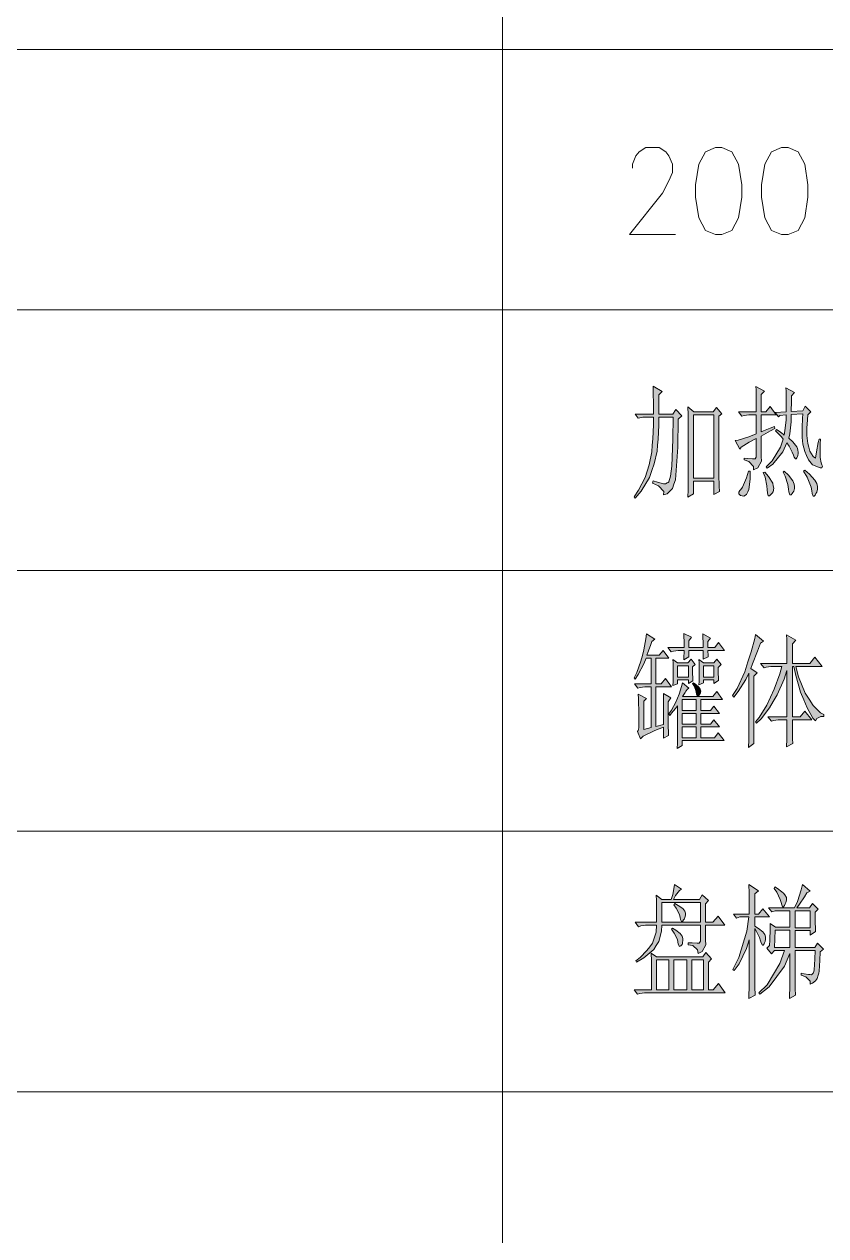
# Model space of a CAD drawing. Header units: millimetres. Extents: x 0 to 207, y 0 to 293.
# Drawn here: x 52.04 to 76.3, y 184.09 to 220.73 of the extents above; entities that cross this region are included whole.
import ezdxf

# ---------------------------------------------------------------- set-up
doc = ezdxf.new("R2010")
doc.units = ezdxf.units.MM

msp = doc.modelspace()

# ---------------------------------------------------------------- hatches: boundary and pattern name
h = msp.add_hatch(color=0)
h.dxf.hatch_style = 2
h.paths.add_polyline_path([(71.081194, 208.936167), (71.081194, 209.20075), (71.074139, 209.627611), (71.070611, 209.786361), (71.349306, 209.627611), (71.243472, 209.521778), (71.243472, 208.936167), (71.666806, 208.936167), (71.762056, 209.084333), (71.938444, 208.893833), (71.832611, 208.791528), (71.814972, 207.937806), (71.751472, 206.957083), (71.702083, 206.823028), (71.656222, 206.6925), (71.497472, 206.530222), (71.384583, 206.502), (71.391639, 206.59725), (71.229361, 206.773639), (71.0565, 206.85125), (71.070611, 206.925333), (71.204667, 206.883), (71.381056, 206.837139), (71.419861, 206.837139), (71.444556, 206.837139), (71.493944, 206.858306), (71.522167, 206.875944), (71.546861, 206.893583), (71.59625, 207.062917), (71.613889, 207.211083), (71.635056, 207.362778), (71.666806, 208.181222), (71.680917, 208.847972), (71.243472, 208.847972), (71.239944, 208.608083), (71.218778, 208.18475), (71.204667, 208.004833), (71.190556, 207.824917), (71.105889, 207.440389), (71.035333, 207.235778), (70.964778, 207.027639), (70.710778, 206.611361), (70.527333, 206.396167), (70.492056, 206.442028), (70.629639, 206.639583), (70.827194, 207.027639), (70.887167, 207.218139), (70.947139, 207.412167), (71.028278, 207.800222), (71.045917, 207.997778), (71.063556, 208.195333), (71.081194, 208.622194), (71.081194, 208.847972), (70.763694, 208.847972), (70.622583, 208.81975), (70.527333, 208.936167)])
h = msp.add_hatch(color=0)
h.dxf.hatch_style = 2
h.paths.add_polyline_path([(74.192694, 209.006722), (74.192694, 209.296), (74.185639, 209.677), (74.182111, 209.77225), (74.439639, 209.638194), (74.344389, 209.535889), (74.344389, 209.006722), (74.4855, 209.006722), (74.616028, 209.169), (74.792417, 208.918528), (74.344389, 208.918528), (74.344389, 208.407), (74.414944, 208.435222), (74.616028, 208.516361), (74.743028, 208.569278), (74.757139, 208.509306), (74.619556, 208.435222), (74.414944, 208.318806), (74.344389, 208.272944), (74.344389, 207.659111), (74.351444, 207.518), (74.235028, 207.320444), (74.111556, 207.260472), (74.1045, 207.355722), (73.963389, 207.503889), (73.829333, 207.556806), (73.829333, 207.61325), (73.935167, 207.599139), (74.076278, 207.585028), (74.115083, 207.585028), (74.153889, 207.585028), (74.192694, 207.634417), (74.192694, 207.687333), (74.192694, 208.202389), (73.981028, 208.096556), (73.734083, 207.937806), (73.698806, 207.877833), (73.557694, 208.142417), (73.645889, 208.156528), (73.963389, 208.258833), (74.192694, 208.347028), (74.192694, 208.918528), (74.041, 208.918528), (73.963389, 208.918528), (73.822278, 208.897361), (73.758778, 208.876194), (73.652944, 209.006722)])
h = msp.add_hatch(color=0)
h.dxf.hatch_style = 2
h.paths.add_polyline_path([(74.767722, 208.992611), (75.095806, 209.006722), (75.095806, 209.26425), (75.092278, 209.631139), (75.085222, 209.7405), (75.353333, 209.595861), (75.261611, 209.493556), (75.254556, 209.292472), (75.2475, 209.059639), (75.2475, 209.020833), (75.600278, 209.038472), (75.670833, 209.183111), (75.847222, 209.006722), (75.7555, 208.918528), (75.737861, 208.766833), (75.720222, 208.516361), (75.720222, 208.421111), (75.720222, 208.294111), (75.751972, 208.054222), (75.783722, 207.937806), (75.815472, 207.817861), (75.917778, 207.655583), (75.988333, 207.61325), (76.016556, 207.796694), (76.069472, 208.082444), (76.094167, 208.18475), (76.140028, 208.18475), (76.129444, 208.047167), (76.122389, 207.814333), (76.122389, 207.722611), (76.125917, 207.630889), (76.154139, 207.472139), (76.175306, 207.408639), (76.192944, 207.362778), (76.175306, 207.320444), (76.140028, 207.320444), (76.129444, 207.320444), (76.044778, 207.348667), (75.970694, 207.376889), (75.896611, 207.408639), (75.769611, 207.560333), (75.713167, 207.687333), (75.656722, 207.810806), (75.59675, 208.036583), (75.589694, 208.135361), (75.582639, 208.234139), (75.579111, 208.382306), (75.579111, 208.435222), (75.579111, 208.551639), (75.589694, 208.809167), (75.600278, 208.950278), (75.2475, 208.932639), (75.243972, 208.706861), (75.208694, 208.347028), (75.180472, 208.2165), (75.296889, 208.103611), (75.423889, 207.948389), (75.438, 207.899), (75.448583, 207.853139), (75.459167, 207.789639), (75.459167, 207.775528), (75.459167, 207.754361), (75.448583, 207.694389), (75.438, 207.655583), (75.423889, 207.620306), (75.402722, 207.585028), (75.388611, 207.585028), (75.378028, 207.585028), (75.34275, 207.641472), (75.318056, 207.701444), (75.282778, 207.789639), (75.184, 207.973083), (75.1205, 208.068333), (74.997028, 207.80375), (74.697167, 207.42275), (74.520778, 207.306333), (74.496083, 207.348667), (74.672472, 207.525056), (74.926472, 207.944861), (75.004083, 208.18475), (74.951167, 208.251778), (74.838278, 208.37525), (74.778306, 208.435222), (74.803, 208.477556), (74.884139, 208.428167), (75.004083, 208.339972), (75.039361, 208.304694), (75.060528, 208.449333), (75.092278, 208.759778), (75.095806, 208.918528), (74.908833, 208.904417), (74.862972, 208.862083)])
h = msp.add_hatch(color=0)
h.paths.add_polyline_path([(73.063806, 208.879722), (73.063806, 207.278111), (73.063806, 207.101722), (73.070861, 206.763056), (73.077917, 206.600778), (72.912111, 206.512583), (72.912111, 206.911222), (72.291222, 206.911222), (72.291222, 206.530222), (72.125417, 206.427917), (72.132472, 206.653694), (72.136, 207.338083), (72.136, 207.793167), (72.136, 208.24825), (72.132472, 208.929111), (72.125417, 209.158417), (72.301806, 209.01025), (72.887417, 209.01025), (72.99325, 209.144306), (73.148472, 208.950278)])
h.paths.add_polyline_path([(72.291222, 208.922056), (72.291222, 206.999417), (72.912111, 206.999417), (72.912111, 208.922056)])
h = msp.add_hatch(color=0)
h.dxf.hatch_style = 2
h.paths.add_polyline_path([(73.956333, 207.218139), (74.005722, 207.218139), (74.005722, 206.974722), (73.970444, 206.66075), (73.935167, 206.586667), (73.899889, 206.512583), (73.815222, 206.456139), (73.762306, 206.47025), (73.712917, 206.484361), (73.663528, 206.530222), (73.663528, 206.558444), (73.663528, 206.579611), (73.69175, 206.632528), (73.7235, 206.66075), (73.779944, 206.734833), (73.899889, 207.013528)])
h = msp.add_hatch(color=0)
h.dxf.hatch_style = 2
h.paths.add_polyline_path([(74.450222, 207.186389), (74.563111, 207.055861), (74.690111, 206.85125), (74.70775, 206.777167), (74.725389, 206.703083), (74.70775, 206.590194), (74.672472, 206.551389), (74.637194, 206.509056), (74.591333, 206.47025), (74.58075, 206.47025), (74.556056, 206.47025), (74.527833, 206.558444), (74.520778, 206.646639), (74.513722, 206.770111), (74.457278, 207.034694), (74.404361, 207.172278)])
h = msp.add_hatch(color=0)
h.dxf.hatch_style = 2
h.paths.add_polyline_path([(75.039361, 207.218139), (75.162833, 207.094667), (75.300417, 206.921806), (75.318056, 206.872417), (75.335694, 206.826556), (75.353333, 206.756), (75.353333, 206.734833), (75.353333, 206.688972), (75.328639, 206.607833), (75.300417, 206.572556), (75.275722, 206.537278), (75.243972, 206.498472), (75.212222, 206.498472), (75.180472, 206.586667), (75.166361, 206.674861), (75.148722, 206.808917), (75.067583, 207.062917), (75.004083, 207.189917)])
h = msp.add_hatch(color=0)
h.dxf.hatch_style = 2
h.paths.add_polyline_path([(75.624972, 207.218139), (75.66025, 207.246361), (75.801361, 207.122889), (75.967167, 206.9465), (75.995389, 206.897111), (76.020083, 206.844194), (76.048306, 206.756), (76.048306, 206.720722), (76.048306, 206.667806), (76.023611, 206.576083), (75.998917, 206.537278), (75.97775, 206.494944), (75.942472, 206.456139), (75.931889, 206.456139), (75.91425, 206.456139), (75.8825, 206.537278), (75.871917, 206.618417), (75.854278, 206.734833), (75.730806, 207.034694)])
h = msp.add_hatch(color=0)
h.dxf.hatch_style = 2
h.paths.add_polyline_path([(71.388111, 199.54875), (71.388111, 200.487139), (71.610361, 200.356611), (71.525694, 200.236667), (71.525694, 200.12025), (71.525694, 199.841556), (71.525694, 199.679278), (71.525694, 199.520528), (71.53275, 199.291222), (71.539806, 199.224194), (71.388111, 199.136), (71.388111, 199.474667), (71.123528, 199.372361), (70.774278, 199.195972), (70.693139, 199.121889), (70.601417, 199.344139), (70.619056, 199.372361), (70.636694, 199.4535), (70.636694, 199.502889), (70.636694, 199.855667), (70.629639, 200.3425), (70.622583, 200.473028), (70.869528, 200.3425), (70.788389, 200.254306), (70.788389, 199.400583), (71.010639, 199.460556), (71.010639, 200.69175), (70.894222, 200.69175), (70.816611, 200.69175), (70.6755, 200.670583), (70.612, 200.649417), (70.506167, 200.779944), (71.010639, 200.779944), (71.010639, 201.559583), (70.858944, 201.559583), (70.788389, 201.383194), (70.622583, 201.069222), (70.530861, 200.928111), (70.495583, 200.959861), (70.576722, 201.125667), (70.703722, 201.467861), (70.746056, 201.640722), (70.791917, 201.813583), (70.851889, 202.141667), (70.869528, 202.293361), (71.127056, 202.134611), (71.035333, 202.060528), (70.993, 201.940583), (70.915389, 201.735972), (70.880111, 201.647778), (71.257583, 201.647778), (71.374, 201.795944), (71.550389, 201.559583), (71.15175, 201.559583), (71.15175, 200.779944), (71.317556, 200.779944), (71.444556, 200.942222), (71.631528, 200.69175), (71.15175, 200.69175), (71.15175, 199.488778)])
h = msp.add_hatch(color=0)
h.dxf.hatch_style = 2
h.paths.add_polyline_path([(72.584028, 201.880611), (72.584028, 202.007611), (72.576972, 202.212222), (72.573444, 202.293361), (72.806278, 202.162833), (72.725139, 202.060528), (72.725139, 201.880611), (72.936806, 201.880611), (73.053222, 202.028778), (73.229611, 201.792417), (72.725139, 201.792417), (72.725139, 201.757139), (72.732194, 201.661889), (72.735722, 201.601917), (72.584028, 201.531361), (72.584028, 201.792417), (72.150111, 201.792417), (72.150111, 201.601917), (71.998417, 201.513722), (72.001944, 201.601917), (72.009, 201.743028), (72.009, 201.792417), (71.903167, 201.792417), (71.825556, 201.792417), (71.684444, 201.77125), (71.620944, 201.750083), (71.515111, 201.880611), (72.009, 201.880611), (72.009, 202.028778), (72.001944, 202.243972), (71.998417, 202.307472), (72.23125, 202.191056), (72.150111, 202.08875), (72.150111, 201.880611)])
h = msp.add_hatch(color=0)
h.dxf.hatch_style = 2
h.paths.add_polyline_path([(73.956333, 198.860833), (73.963389, 199.093667), (73.970444, 199.460556), (73.970444, 199.591083), (73.970444, 201.1045), (73.875194, 200.914), (73.645889, 200.554167), (73.511833, 200.384833), (73.476556, 200.430694), (73.610611, 200.642361), (73.843444, 201.150361), (73.938694, 201.450222), (74.037472, 201.746556), (74.150361, 202.159306), (74.168, 202.27925), (74.414944, 202.071111), (74.323222, 202.014667), (74.227972, 201.77125), (74.079806, 201.39025), (74.026889, 201.249139), (74.217389, 201.118611), (74.122139, 201.016306), (74.122139, 198.97725)])
h = msp.add_hatch(color=0)
h.dxf.hatch_style = 2
h.paths.add_polyline_path([(75.286306, 199.54875), (75.286306, 199.407639), (75.289833, 199.121889), (75.296889, 198.97725), (75.109917, 198.874944), (75.113444, 199.107778), (75.1205, 199.425278), (75.1205, 199.502889), (75.1205, 199.693389), (74.933528, 199.693389), (74.855917, 199.693389), (74.714806, 199.672222), (74.651306, 199.651056), (74.545472, 199.781583), (75.1205, 199.781583), (75.1205, 201.189167), (75.032306, 200.921056), (74.827694, 200.451861), (74.70775, 200.250778), (74.591333, 200.053222), (74.340861, 199.725139), (74.203278, 199.591083), (74.168, 199.636944), (74.280889, 199.767472), (74.506667, 200.141417), (74.623083, 200.384833), (74.735972, 200.624722), (74.908833, 201.086861), (74.968806, 201.309111), (74.70775, 201.309111), (74.633667, 201.309111), (74.492556, 201.284417), (74.429056, 201.26325), (74.323222, 201.397306), (75.1205, 201.397306), (75.1205, 201.838278), (75.1205, 201.908833), (75.113444, 202.124028), (75.109917, 202.261611), (75.392139, 202.102861), (75.286306, 201.997028), (75.286306, 201.397306), (75.811944, 201.397306), (75.967167, 201.587806), (76.189417, 201.309111), (75.392139, 201.309111), (75.473278, 200.998667), (75.674361, 200.504778), (75.794306, 200.317806), (75.91425, 200.130833), (76.1365, 199.901528), (76.235278, 199.855667), (76.235278, 199.799222), (76.143556, 199.799222), (76.020083, 199.732194), (75.988333, 199.665167), (75.907194, 199.746306), (75.727278, 200.060278), (75.632028, 200.296639), (75.53325, 200.529472), (75.385083, 201.037472), (75.332167, 201.309111), (75.286306, 201.309111), (75.286306, 199.781583), (75.519139, 199.781583), (75.66025, 199.957972), (75.871917, 199.693389), (75.286306, 199.693389)])
h = msp.add_hatch(color=0)
h.paths.add_polyline_path([(71.666806, 200.737611), (71.673861, 200.843444), (71.680917, 201.041), (71.680917, 201.13625), (71.680917, 201.2315), (71.673861, 201.422), (71.666806, 201.51725), (71.807917, 201.414944), (72.125417, 201.414944), (72.220667, 201.531361), (72.347667, 201.369083), (72.266528, 201.298528), (72.266528, 201.13625), (72.273583, 200.924583), (72.277111, 200.871667), (72.139528, 200.797583), (72.139528, 200.899889), (71.807917, 200.899889), (71.807917, 200.783472)])
h.paths.add_polyline_path([(71.807917, 201.32675), (71.807917, 200.988083), (72.139528, 200.988083), (72.139528, 201.32675)])
h = msp.add_hatch(color=0)
h.paths.add_polyline_path([(72.4535, 200.75525), (72.460556, 200.8505), (72.467611, 201.041), (72.467611, 201.13625), (72.467611, 201.2315), (72.460556, 201.422), (72.4535, 201.51725), (72.594611, 201.414944), (72.912111, 201.414944), (72.996778, 201.531361), (73.134361, 201.369083), (73.042639, 201.280889), (73.042639, 201.129194), (73.049694, 200.931639), (73.053222, 200.885778), (72.912111, 200.797583), (72.912111, 200.899889), (72.594611, 200.899889), (72.594611, 200.811694)])
h.paths.add_polyline_path([(72.594611, 201.32675), (72.594611, 200.988083), (72.912111, 200.988083), (72.912111, 201.32675)])
h = msp.add_hatch(color=0)
h.paths.add_polyline_path([(71.807917, 200.12025), (71.751472, 200.039111), (71.631528, 199.894472), (71.575083, 199.827444), (71.550389, 199.873306), (71.628, 199.989722), (71.755, 200.229611), (71.804389, 200.349556), (71.853778, 200.4695), (71.931389, 200.702333), (71.963139, 200.811694), (72.150111, 200.649417), (72.114833, 200.621194), (72.058389, 200.557694), (72.037222, 200.525944), (72.016056, 200.490667), (71.980778, 200.430694), (71.963139, 200.398944), (72.876833, 200.398944), (72.996778, 200.547111), (73.169639, 200.31075), (72.513472, 200.31075), (72.513472, 199.975611), (72.806278, 199.975611), (72.912111, 200.106139), (73.077917, 199.887417), (72.513472, 199.887417), (72.513472, 199.566389), (72.806278, 199.566389), (72.912111, 199.696917), (73.077917, 199.478194), (72.513472, 199.478194), (72.513472, 199.153639), (72.926222, 199.153639), (73.042639, 199.298278), (73.219028, 199.065444), (71.949028, 199.065444), (71.949028, 198.917278), (71.797333, 198.829083), (71.804389, 198.984306), (71.807917, 199.629889)])
h.paths.add_polyline_path([(71.949028, 200.31075), (71.949028, 199.975611), (72.372361, 199.975611), (72.372361, 200.31075)])
h.paths.add_polyline_path([(71.949028, 199.478194), (71.949028, 199.153639), (72.372361, 199.153639), (72.372361, 199.478194)])
h.paths.add_polyline_path([(71.949028, 199.887417), (71.949028, 199.566389), (72.372361, 199.566389), (72.372361, 199.887417)])
h = msp.add_hatch(color=0)
h.dxf.hatch_style = 2
h.paths.add_polyline_path([(72.291222, 200.811694), (72.361778, 200.762306), (72.4535, 200.681167), (72.471139, 200.649417), (72.492306, 200.621194), (72.509944, 200.561222), (72.506417, 200.533), (72.506417, 200.504778), (72.488778, 200.458917), (72.471139, 200.444806), (72.457028, 200.430694), (72.432333, 200.416583), (72.418222, 200.416583), (72.400583, 200.416583), (72.379417, 200.473028), (72.372361, 200.533), (72.354722, 200.607083), (72.301806, 200.737611), (72.266528, 200.797583)])
h = msp.add_hatch(color=0)
h.paths.add_polyline_path([(71.162333, 194.387611), (71.338722, 194.257083), (71.620944, 194.257083), (71.663278, 194.412306), (71.709139, 194.638083), (71.716194, 194.712167), (71.927861, 194.567528), (71.867889, 194.535778), (71.751472, 194.380556), (71.6915, 194.257083), (72.478194, 194.257083), (72.559333, 194.40525), (72.749833, 194.228861), (72.654583, 194.126556), (72.654583, 193.569167), (72.876833, 193.569167), (73.042639, 193.759667), (73.240194, 193.480972), (72.654583, 193.480972), (72.654583, 193.04), (72.665167, 192.891833), (72.555806, 192.687222), (72.432333, 192.630778), (72.418222, 192.733083), (72.273583, 192.863611), (72.136, 192.891833), (72.136, 192.951806), (72.255944, 192.94475), (72.404111, 192.937694), (72.435861, 192.937694), (72.467611, 192.937694), (72.502889, 192.997667), (72.502889, 193.054111), (72.502889, 193.480972), (71.338722, 193.480972), (71.328139, 193.297528), (71.239944, 192.994139), (71.162333, 192.870667), (71.08825, 192.750722), (70.788389, 192.496722), (70.562611, 192.366194), (70.552028, 192.408528), (70.6755, 192.503778), (70.883639, 192.715444), (70.968306, 192.828333), (71.052972, 192.941222), (71.158806, 193.269306), (71.176444, 193.480972), (70.915389, 193.480972), (70.841306, 193.480972), (70.700194, 193.459806), (70.633167, 193.435111), (70.527333, 193.569167), (71.176444, 193.569167), (71.176444, 193.816111), (71.169389, 194.228861)])
h.paths.add_polyline_path([(71.338722, 194.168889), (71.338722, 193.569167), (72.502889, 193.569167), (72.502889, 194.168889)])
h = msp.add_hatch(color=0)
h.dxf.hatch_style = 2
h.paths.add_polyline_path([(74.146833, 192.083972), (74.146833, 191.981667), (74.150361, 191.621833), (74.157417, 191.364306), (73.970444, 191.262), (73.973972, 191.695917), (73.981028, 192.584917), (73.981028, 193.04), (73.899889, 192.775417), (73.670583, 192.313278), (73.522417, 192.115722), (73.487139, 192.143944), (73.663528, 192.503778), (73.903417, 193.297528), (73.970444, 193.731444), (73.698806, 193.731444), (73.592972, 193.699694), (73.50125, 193.819639), (73.981028, 193.819639), (73.981028, 194.010139), (73.973972, 194.454639), (73.970444, 194.712167), (74.26325, 194.521667), (74.146833, 194.433472), (74.146833, 193.819639), (74.26325, 193.819639), (74.393778, 193.978389), (74.591333, 193.731444), (74.146833, 193.731444), (74.146833, 193.45275), (74.256194, 193.385722), (74.393778, 193.279889), (74.422, 193.237556), (74.446694, 193.19875), (74.474917, 193.128194), (74.474917, 193.099972), (74.474917, 193.061167), (74.460806, 192.987083), (74.443167, 192.951806), (74.429056, 192.916528), (74.404361, 192.877722), (74.393778, 192.877722), (74.376139, 192.877722), (74.340861, 192.94475), (74.323222, 193.011778), (74.291472, 193.107028), (74.203278, 193.290472), (74.146833, 193.378667)])
h = msp.add_hatch(color=0)
h.paths.add_polyline_path([(75.97775, 193.876083), (75.97775, 193.625611), (75.984806, 193.332806), (75.988333, 193.286944), (75.826056, 193.184639), (75.826056, 193.318694), (75.367444, 193.318694), (75.367444, 192.803639), (75.967167, 192.803639), (76.048306, 192.937694), (76.224694, 192.761306), (76.129444, 192.673111), (76.118861, 192.415583), (76.094167, 192.094556), (76.083583, 192.034583), (76.069472, 191.971083), (76.034194, 191.872306), (76.013028, 191.837028), (75.988333, 191.798222), (75.896611, 191.731194), (75.826056, 191.702972), (75.826056, 191.791167), (75.688472, 191.925222), (75.554417, 191.967556), (75.554417, 192.027528), (75.642611, 192.009889), (75.773139, 191.99225), (75.819, 191.988722), (75.861333, 191.985194), (75.917778, 192.034583), (75.931889, 192.083972), (75.942472, 192.136889), (75.967167, 192.450861), (75.97775, 192.715444), (75.367444, 192.715444), (75.367444, 192.129833), (75.367444, 191.953444), (75.370972, 191.572444), (75.378028, 191.364306), (75.201639, 191.262), (75.208694, 191.67475), (75.212222, 192.355611), (75.212222, 192.62725), (75.042889, 192.239194), (74.584278, 191.621833), (74.298528, 191.396056), (74.273833, 191.438389), (74.520778, 191.681806), (74.908833, 192.320333), (75.049944, 192.715444), (74.743028, 192.715444), (74.651306, 192.613139), (74.510194, 192.789528), (74.591333, 192.863611), (74.601917, 193.025889), (74.616028, 193.361028), (74.616028, 193.537417), (74.778306, 193.421), (75.212222, 193.421), (75.212222, 193.918417), (74.767722, 193.918417), (74.661889, 193.890194), (74.566639, 194.006611), (75.353333, 194.006611), (75.438, 194.197111), (75.554417, 194.549889), (75.589694, 194.712167), (75.826056, 194.507556), (75.720222, 194.461694), (75.649667, 194.345278), (75.5015, 194.115972), (75.423889, 194.006611), (75.801361, 194.006611), (75.896611, 194.140667), (76.069472, 193.964278)])
h.paths.add_polyline_path([(74.767722, 193.332806), (74.743028, 192.803639), (75.212222, 192.803639), (75.212222, 193.332806)])
h.paths.add_polyline_path([(75.367444, 193.918417), (75.367444, 193.406889), (75.826056, 193.406889), (75.826056, 193.918417)])
h = msp.add_hatch(color=0)
h.dxf.hatch_style = 2
h.paths.add_polyline_path([(74.757139, 194.638083), (74.838278, 194.588694), (74.968806, 194.493444), (75.014667, 194.447583), (75.060528, 194.40525), (75.109917, 194.317056), (75.109917, 194.271194), (75.109917, 194.242972), (75.08875, 194.168889), (75.067583, 194.126556), (75.046417, 194.080694), (75.014667, 194.038361), (75.004083, 194.038361), (74.989972, 194.038361), (74.96175, 194.101861), (74.944111, 194.168889), (74.919417, 194.264139), (74.813583, 194.479333), (74.732444, 194.59575)])
h = msp.add_hatch(color=0)
h.dxf.hatch_style = 2
h.paths.add_polyline_path([(71.726778, 194.140667), (71.832611, 194.080694), (71.966667, 193.985444), (71.998417, 193.950167), (72.026639, 193.911361), (72.054861, 193.847861), (72.054861, 193.816111), (72.054861, 193.787889), (72.033694, 193.717333), (72.016056, 193.678528), (71.994889, 193.639722), (71.963139, 193.597389), (71.949028, 193.597389), (71.931389, 193.597389), (71.903167, 193.657361), (71.892583, 193.713806), (71.867889, 193.809056), (71.772639, 193.999556), (71.702083, 194.094806)])
h = msp.add_hatch(color=0)
h.dxf.hatch_style = 2
h.paths.add_polyline_path([(71.656222, 193.392778), (71.762056, 193.332806), (71.892583, 193.234028), (71.920806, 193.195222), (71.9455, 193.152889), (71.973722, 193.075278), (71.973722, 193.04), (71.973722, 193.018833), (71.963139, 192.962389), (71.956083, 192.930639), (71.9455, 192.895361), (71.91375, 192.856556), (71.892583, 192.8495), (71.867889, 192.842444), (71.832611, 192.905944), (71.822028, 192.980028), (71.804389, 193.047056), (71.709139, 193.237556), (71.631528, 193.364556)])
h = msp.add_hatch(color=0)
h.paths.add_polyline_path([(71.021222, 191.526583), (71.021222, 191.844083), (71.017694, 192.401472), (71.010639, 192.641361), (71.176444, 192.524944), (72.573444, 192.524944), (72.665167, 192.659), (72.841556, 192.4685), (72.749833, 192.362667), (72.749833, 191.526583), (72.887417, 191.526583), (73.053222, 191.717083), (73.254306, 191.438389), (70.880111, 191.438389), (70.806028, 191.438389), (70.664917, 191.417222), (70.597889, 191.396056), (70.492056, 191.526583)])
h.paths.add_polyline_path([(71.702083, 192.43675), (71.702083, 191.526583), (72.090139, 191.526583), (72.090139, 192.43675)])
h.paths.add_polyline_path([(71.176444, 192.43675), (71.176444, 191.526583), (71.550389, 191.526583), (71.550389, 192.43675)])
h.paths.add_polyline_path([(72.241833, 192.43675), (72.241833, 191.526583), (72.594611, 191.526583), (72.594611, 192.43675)])

# ---------------------------------------------------------------- linework, layer by layer
at = {"color": 0, "lineweight": 0}
for points in [[(66.509194, 242.637028), (66.509194, 15.889111)], [(25.124833, 219.974583), (201.9935, 219.974583)], [(70.449722, 216.37625), (70.449722, 216.50325), (70.552028, 216.753722), (70.650806, 216.877194), (70.851889, 217.004194), (71.250528, 217.004194), (71.451611, 216.877194), (71.550389, 216.753722), (71.652694, 216.50325), (71.652694, 216.252778), (71.550389, 216.002306), (71.352833, 215.624833), (70.350944, 214.376), (71.751472, 214.376)], [(25.124833, 212.093528), (201.9935, 212.093528)], [(25.124833, 204.208944), (201.9935, 204.208944)], [(25.124833, 196.327889), (201.9935, 196.327889)], [(25.124833, 188.443306), (201.9935, 188.443306)]]:
    msp.add_lwpolyline(points, dxfattribs=at)
for points in [[(72.954444, 217.004194), (72.651056, 216.877194), (72.4535, 216.50325), (72.351194, 215.875306), (72.351194, 215.501361), (72.4535, 214.876944), (72.651056, 214.499472), (72.954444, 214.376), (73.152, 214.376), (73.451861, 214.499472), (73.652944, 214.876944), (73.75525, 215.501361), (73.75525, 215.875306), (73.652944, 216.50325), (73.451861, 216.877194), (73.152, 217.004194)], [(74.954694, 217.004194), (74.654833, 216.877194), (74.45375, 216.50325), (74.354972, 215.875306), (74.354972, 215.501361), (74.45375, 214.876944), (74.654833, 214.499472), (74.954694, 214.376), (75.155778, 214.376), (75.455639, 214.499472), (75.656722, 214.876944), (75.7555, 215.501361), (75.7555, 215.875306), (75.656722, 216.50325), (75.455639, 216.877194), (75.155778, 217.004194)], [(71.081194, 208.936167), (71.081194, 209.20075), (71.074139, 209.627611), (71.070611, 209.786361), (71.349306, 209.627611), (71.243472, 209.521778), (71.243472, 208.936167), (71.666806, 208.936167), (71.762056, 209.084333), (71.938444, 208.893833), (71.832611, 208.791528), (71.814972, 207.937806), (71.751472, 206.957083), (71.702083, 206.823028), (71.656222, 206.6925), (71.497472, 206.530222), (71.384583, 206.502), (71.391639, 206.59725), (71.229361, 206.773639), (71.0565, 206.85125), (71.070611, 206.925333), (71.204667, 206.883), (71.381056, 206.837139), (71.419861, 206.837139), (71.444556, 206.837139), (71.493944, 206.858306), (71.522167, 206.875944), (71.546861, 206.893583), (71.59625, 207.062917), (71.613889, 207.211083), (71.635056, 207.362778), (71.666806, 208.181222), (71.680917, 208.847972), (71.243472, 208.847972), (71.239944, 208.608083), (71.218778, 208.18475), (71.204667, 208.004833), (71.190556, 207.824917), (71.105889, 207.440389), (71.035333, 207.235778), (70.964778, 207.027639), (70.710778, 206.611361), (70.527333, 206.396167), (70.492056, 206.442028), (70.629639, 206.639583), (70.827194, 207.027639), (70.887167, 207.218139), (70.947139, 207.412167), (71.028278, 207.800222), (71.045917, 207.997778), (71.063556, 208.195333), (71.081194, 208.622194), (71.081194, 208.847972), (70.763694, 208.847972), (70.622583, 208.81975), (70.527333, 208.936167)], [(74.192694, 209.006722), (74.192694, 209.296), (74.185639, 209.677), (74.182111, 209.77225), (74.439639, 209.638194), (74.344389, 209.535889), (74.344389, 209.006722), (74.4855, 209.006722), (74.616028, 209.169), (74.792417, 208.918528), (74.344389, 208.918528), (74.344389, 208.407), (74.414944, 208.435222), (74.616028, 208.516361), (74.743028, 208.569278), (74.757139, 208.509306), (74.619556, 208.435222), (74.414944, 208.318806), (74.344389, 208.272944), (74.344389, 207.659111), (74.351444, 207.518), (74.235028, 207.320444), (74.111556, 207.260472), (74.1045, 207.355722), (73.963389, 207.503889), (73.829333, 207.556806), (73.829333, 207.61325), (73.935167, 207.599139), (74.076278, 207.585028), (74.115083, 207.585028), (74.153889, 207.585028), (74.192694, 207.634417), (74.192694, 207.687333), (74.192694, 208.202389), (73.981028, 208.096556), (73.734083, 207.937806), (73.698806, 207.877833), (73.557694, 208.142417), (73.645889, 208.156528), (73.963389, 208.258833), (74.192694, 208.347028), (74.192694, 208.918528), (74.041, 208.918528), (73.963389, 208.918528), (73.822278, 208.897361), (73.758778, 208.876194), (73.652944, 209.006722)], [(74.767722, 208.992611), (75.095806, 209.006722), (75.095806, 209.26425), (75.092278, 209.631139), (75.085222, 209.7405), (75.353333, 209.595861), (75.261611, 209.493556), (75.254556, 209.292472), (75.2475, 209.059639), (75.2475, 209.020833), (75.600278, 209.038472), (75.670833, 209.183111), (75.847222, 209.006722), (75.7555, 208.918528), (75.737861, 208.766833), (75.720222, 208.516361), (75.720222, 208.421111), (75.720222, 208.294111), (75.751972, 208.054222), (75.783722, 207.937806), (75.815472, 207.817861), (75.917778, 207.655583), (75.988333, 207.61325), (76.016556, 207.796694), (76.069472, 208.082444), (76.094167, 208.18475), (76.140028, 208.18475), (76.129444, 208.047167), (76.122389, 207.814333), (76.122389, 207.722611), (76.125917, 207.630889), (76.154139, 207.472139), (76.175306, 207.408639), (76.192944, 207.362778), (76.175306, 207.320444), (76.140028, 207.320444), (76.129444, 207.320444), (76.044778, 207.348667), (75.970694, 207.376889), (75.896611, 207.408639), (75.769611, 207.560333), (75.713167, 207.687333), (75.656722, 207.810806), (75.59675, 208.036583), (75.589694, 208.135361), (75.582639, 208.234139), (75.579111, 208.382306), (75.579111, 208.435222), (75.579111, 208.551639), (75.589694, 208.809167), (75.600278, 208.950278), (75.2475, 208.932639), (75.243972, 208.706861), (75.208694, 208.347028), (75.180472, 208.2165), (75.296889, 208.103611), (75.423889, 207.948389), (75.438, 207.899), (75.448583, 207.853139), (75.459167, 207.789639), (75.459167, 207.775528), (75.459167, 207.754361), (75.448583, 207.694389), (75.438, 207.655583), (75.423889, 207.620306), (75.402722, 207.585028), (75.388611, 207.585028), (75.378028, 207.585028), (75.34275, 207.641472), (75.318056, 207.701444), (75.282778, 207.789639), (75.184, 207.973083), (75.1205, 208.068333), (74.997028, 207.80375), (74.697167, 207.42275), (74.520778, 207.306333), (74.496083, 207.348667), (74.672472, 207.525056), (74.926472, 207.944861), (75.004083, 208.18475), (74.951167, 208.251778), (74.838278, 208.37525), (74.778306, 208.435222), (74.803, 208.477556), (74.884139, 208.428167), (75.004083, 208.339972), (75.039361, 208.304694), (75.060528, 208.449333), (75.092278, 208.759778), (75.095806, 208.918528), (74.908833, 208.904417), (74.862972, 208.862083)], [(73.063806, 208.879722), (73.063806, 207.278111), (73.063806, 207.101722), (73.070861, 206.763056), (73.077917, 206.600778), (72.912111, 206.512583), (72.912111, 206.911222), (72.291222, 206.911222), (72.291222, 206.530222), (72.125417, 206.427917), (72.132472, 206.653694), (72.136, 207.338083), (72.136, 207.793167), (72.136, 208.24825), (72.132472, 208.929111), (72.125417, 209.158417), (72.301806, 209.01025), (72.887417, 209.01025), (72.99325, 209.144306), (73.148472, 208.950278)], [(72.291222, 208.922056), (72.291222, 206.999417), (72.912111, 206.999417), (72.912111, 208.922056)], [(73.956333, 207.218139), (74.005722, 207.218139), (74.005722, 206.974722), (73.970444, 206.66075), (73.935167, 206.586667), (73.899889, 206.512583), (73.815222, 206.456139), (73.762306, 206.47025), (73.712917, 206.484361), (73.663528, 206.530222), (73.663528, 206.558444), (73.663528, 206.579611), (73.69175, 206.632528), (73.7235, 206.66075), (73.779944, 206.734833), (73.899889, 207.013528)], [(74.450222, 207.186389), (74.563111, 207.055861), (74.690111, 206.85125), (74.70775, 206.777167), (74.725389, 206.703083), (74.70775, 206.590194), (74.672472, 206.551389), (74.637194, 206.509056), (74.591333, 206.47025), (74.58075, 206.47025), (74.556056, 206.47025), (74.527833, 206.558444), (74.520778, 206.646639), (74.513722, 206.770111), (74.457278, 207.034694), (74.404361, 207.172278)], [(75.039361, 207.218139), (75.162833, 207.094667), (75.300417, 206.921806), (75.318056, 206.872417), (75.335694, 206.826556), (75.353333, 206.756), (75.353333, 206.734833), (75.353333, 206.688972), (75.328639, 206.607833), (75.300417, 206.572556), (75.275722, 206.537278), (75.243972, 206.498472), (75.212222, 206.498472), (75.180472, 206.586667), (75.166361, 206.674861), (75.148722, 206.808917), (75.067583, 207.062917), (75.004083, 207.189917)], [(75.624972, 207.218139), (75.66025, 207.246361), (75.801361, 207.122889), (75.967167, 206.9465), (75.995389, 206.897111), (76.020083, 206.844194), (76.048306, 206.756), (76.048306, 206.720722), (76.048306, 206.667806), (76.023611, 206.576083), (75.998917, 206.537278), (75.97775, 206.494944), (75.942472, 206.456139), (75.931889, 206.456139), (75.91425, 206.456139), (75.8825, 206.537278), (75.871917, 206.618417), (75.854278, 206.734833), (75.730806, 207.034694)], [(71.388111, 199.54875), (71.388111, 200.487139), (71.610361, 200.356611), (71.525694, 200.236667), (71.525694, 200.12025), (71.525694, 199.841556), (71.525694, 199.679278), (71.525694, 199.520528), (71.53275, 199.291222), (71.539806, 199.224194), (71.388111, 199.136), (71.388111, 199.474667), (71.123528, 199.372361), (70.774278, 199.195972), (70.693139, 199.121889), (70.601417, 199.344139), (70.619056, 199.372361), (70.636694, 199.4535), (70.636694, 199.502889), (70.636694, 199.855667), (70.629639, 200.3425), (70.622583, 200.473028), (70.869528, 200.3425), (70.788389, 200.254306), (70.788389, 199.400583), (71.010639, 199.460556), (71.010639, 200.69175), (70.894222, 200.69175), (70.816611, 200.69175), (70.6755, 200.670583), (70.612, 200.649417), (70.506167, 200.779944), (71.010639, 200.779944), (71.010639, 201.559583), (70.858944, 201.559583), (70.788389, 201.383194), (70.622583, 201.069222), (70.530861, 200.928111), (70.495583, 200.959861), (70.576722, 201.125667), (70.703722, 201.467861), (70.746056, 201.640722), (70.791917, 201.813583), (70.851889, 202.141667), (70.869528, 202.293361), (71.127056, 202.134611), (71.035333, 202.060528), (70.993, 201.940583), (70.915389, 201.735972), (70.880111, 201.647778), (71.257583, 201.647778), (71.374, 201.795944), (71.550389, 201.559583), (71.15175, 201.559583), (71.15175, 200.779944), (71.317556, 200.779944), (71.444556, 200.942222), (71.631528, 200.69175), (71.15175, 200.69175), (71.15175, 199.488778)], [(72.584028, 201.880611), (72.584028, 202.007611), (72.576972, 202.212222), (72.573444, 202.293361), (72.806278, 202.162833), (72.725139, 202.060528), (72.725139, 201.880611), (72.936806, 201.880611), (73.053222, 202.028778), (73.229611, 201.792417), (72.725139, 201.792417), (72.725139, 201.757139), (72.732194, 201.661889), (72.735722, 201.601917), (72.584028, 201.531361), (72.584028, 201.792417), (72.150111, 201.792417), (72.150111, 201.601917), (71.998417, 201.513722), (72.001944, 201.601917), (72.009, 201.743028), (72.009, 201.792417), (71.903167, 201.792417), (71.825556, 201.792417), (71.684444, 201.77125), (71.620944, 201.750083), (71.515111, 201.880611), (72.009, 201.880611), (72.009, 202.028778), (72.001944, 202.243972), (71.998417, 202.307472), (72.23125, 202.191056), (72.150111, 202.08875), (72.150111, 201.880611)], [(73.956333, 198.860833), (73.963389, 199.093667), (73.970444, 199.460556), (73.970444, 199.591083), (73.970444, 201.1045), (73.875194, 200.914), (73.645889, 200.554167), (73.511833, 200.384833), (73.476556, 200.430694), (73.610611, 200.642361), (73.843444, 201.150361), (73.938694, 201.450222), (74.037472, 201.746556), (74.150361, 202.159306), (74.168, 202.27925), (74.414944, 202.071111), (74.323222, 202.014667), (74.227972, 201.77125), (74.079806, 201.39025), (74.026889, 201.249139), (74.217389, 201.118611), (74.122139, 201.016306), (74.122139, 198.97725)], [(75.286306, 199.54875), (75.286306, 199.407639), (75.289833, 199.121889), (75.296889, 198.97725), (75.109917, 198.874944), (75.113444, 199.107778), (75.1205, 199.425278), (75.1205, 199.502889), (75.1205, 199.693389), (74.933528, 199.693389), (74.855917, 199.693389), (74.714806, 199.672222), (74.651306, 199.651056), (74.545472, 199.781583), (75.1205, 199.781583), (75.1205, 201.189167), (75.032306, 200.921056), (74.827694, 200.451861), (74.70775, 200.250778), (74.591333, 200.053222), (74.340861, 199.725139), (74.203278, 199.591083), (74.168, 199.636944), (74.280889, 199.767472), (74.506667, 200.141417), (74.623083, 200.384833), (74.735972, 200.624722), (74.908833, 201.086861), (74.968806, 201.309111), (74.70775, 201.309111), (74.633667, 201.309111), (74.492556, 201.284417), (74.429056, 201.26325), (74.323222, 201.397306), (75.1205, 201.397306), (75.1205, 201.838278), (75.1205, 201.908833), (75.113444, 202.124028), (75.109917, 202.261611), (75.392139, 202.102861), (75.286306, 201.997028), (75.286306, 201.397306), (75.811944, 201.397306), (75.967167, 201.587806), (76.189417, 201.309111), (75.392139, 201.309111), (75.473278, 200.998667), (75.674361, 200.504778), (75.794306, 200.317806), (75.91425, 200.130833), (76.1365, 199.901528), (76.235278, 199.855667), (76.235278, 199.799222), (76.143556, 199.799222), (76.020083, 199.732194), (75.988333, 199.665167), (75.907194, 199.746306), (75.727278, 200.060278), (75.632028, 200.296639), (75.53325, 200.529472), (75.385083, 201.037472), (75.332167, 201.309111), (75.286306, 201.309111), (75.286306, 199.781583), (75.519139, 199.781583), (75.66025, 199.957972), (75.871917, 199.693389), (75.286306, 199.693389)], [(71.666806, 200.737611), (71.673861, 200.843444), (71.680917, 201.041), (71.680917, 201.13625), (71.680917, 201.2315), (71.673861, 201.422), (71.666806, 201.51725), (71.807917, 201.414944), (72.125417, 201.414944), (72.220667, 201.531361), (72.347667, 201.369083), (72.266528, 201.298528), (72.266528, 201.13625), (72.273583, 200.924583), (72.277111, 200.871667), (72.139528, 200.797583), (72.139528, 200.899889), (71.807917, 200.899889), (71.807917, 200.783472)], [(71.807917, 201.32675), (71.807917, 200.988083), (72.139528, 200.988083), (72.139528, 201.32675)], [(72.4535, 200.75525), (72.460556, 200.8505), (72.467611, 201.041), (72.467611, 201.13625), (72.467611, 201.2315), (72.460556, 201.422), (72.4535, 201.51725), (72.594611, 201.414944), (72.912111, 201.414944), (72.996778, 201.531361), (73.134361, 201.369083), (73.042639, 201.280889), (73.042639, 201.129194), (73.049694, 200.931639), (73.053222, 200.885778), (72.912111, 200.797583), (72.912111, 200.899889), (72.594611, 200.899889), (72.594611, 200.811694)], [(72.594611, 201.32675), (72.594611, 200.988083), (72.912111, 200.988083), (72.912111, 201.32675)], [(71.807917, 200.12025), (71.751472, 200.039111), (71.631528, 199.894472), (71.575083, 199.827444), (71.550389, 199.873306), (71.628, 199.989722), (71.755, 200.229611), (71.804389, 200.349556), (71.853778, 200.4695), (71.931389, 200.702333), (71.963139, 200.811694), (72.150111, 200.649417), (72.114833, 200.621194), (72.058389, 200.557694), (72.037222, 200.525944), (72.016056, 200.490667), (71.980778, 200.430694), (71.963139, 200.398944), (72.876833, 200.398944), (72.996778, 200.547111), (73.169639, 200.31075), (72.513472, 200.31075), (72.513472, 199.975611), (72.806278, 199.975611), (72.912111, 200.106139), (73.077917, 199.887417), (72.513472, 199.887417), (72.513472, 199.566389), (72.806278, 199.566389), (72.912111, 199.696917), (73.077917, 199.478194), (72.513472, 199.478194), (72.513472, 199.153639), (72.926222, 199.153639), (73.042639, 199.298278), (73.219028, 199.065444), (71.949028, 199.065444), (71.949028, 198.917278), (71.797333, 198.829083), (71.804389, 198.984306), (71.807917, 199.629889)], [(72.291222, 200.811694), (72.361778, 200.762306), (72.4535, 200.681167), (72.471139, 200.649417), (72.492306, 200.621194), (72.509944, 200.561222), (72.506417, 200.533), (72.506417, 200.504778), (72.488778, 200.458917), (72.471139, 200.444806), (72.457028, 200.430694), (72.432333, 200.416583), (72.418222, 200.416583), (72.400583, 200.416583), (72.379417, 200.473028), (72.372361, 200.533), (72.354722, 200.607083), (72.301806, 200.737611), (72.266528, 200.797583)], [(71.949028, 200.31075), (71.949028, 199.975611), (72.372361, 199.975611), (72.372361, 200.31075)], [(71.949028, 199.887417), (71.949028, 199.566389), (72.372361, 199.566389), (72.372361, 199.887417)], [(71.949028, 199.478194), (71.949028, 199.153639), (72.372361, 199.153639), (72.372361, 199.478194)], [(71.162333, 194.387611), (71.338722, 194.257083), (71.620944, 194.257083), (71.663278, 194.412306), (71.709139, 194.638083), (71.716194, 194.712167), (71.927861, 194.567528), (71.867889, 194.535778), (71.751472, 194.380556), (71.6915, 194.257083), (72.478194, 194.257083), (72.559333, 194.40525), (72.749833, 194.228861), (72.654583, 194.126556), (72.654583, 193.569167), (72.876833, 193.569167), (73.042639, 193.759667), (73.240194, 193.480972), (72.654583, 193.480972), (72.654583, 193.04), (72.665167, 192.891833), (72.555806, 192.687222), (72.432333, 192.630778), (72.418222, 192.733083), (72.273583, 192.863611), (72.136, 192.891833), (72.136, 192.951806), (72.255944, 192.94475), (72.404111, 192.937694), (72.435861, 192.937694), (72.467611, 192.937694), (72.502889, 192.997667), (72.502889, 193.054111), (72.502889, 193.480972), (71.338722, 193.480972), (71.328139, 193.297528), (71.239944, 192.994139), (71.162333, 192.870667), (71.08825, 192.750722), (70.788389, 192.496722), (70.562611, 192.366194), (70.552028, 192.408528), (70.6755, 192.503778), (70.883639, 192.715444), (70.968306, 192.828333), (71.052972, 192.941222), (71.158806, 193.269306), (71.176444, 193.480972), (70.915389, 193.480972), (70.841306, 193.480972), (70.700194, 193.459806), (70.633167, 193.435111), (70.527333, 193.569167), (71.176444, 193.569167), (71.176444, 193.816111), (71.169389, 194.228861)], [(74.146833, 192.083972), (74.146833, 191.981667), (74.150361, 191.621833), (74.157417, 191.364306), (73.970444, 191.262), (73.973972, 191.695917), (73.981028, 192.584917), (73.981028, 193.04), (73.899889, 192.775417), (73.670583, 192.313278), (73.522417, 192.115722), (73.487139, 192.143944), (73.663528, 192.503778), (73.903417, 193.297528), (73.970444, 193.731444), (73.698806, 193.731444), (73.592972, 193.699694), (73.50125, 193.819639), (73.981028, 193.819639), (73.981028, 194.010139), (73.973972, 194.454639), (73.970444, 194.712167), (74.26325, 194.521667), (74.146833, 194.433472), (74.146833, 193.819639), (74.26325, 193.819639), (74.393778, 193.978389), (74.591333, 193.731444), (74.146833, 193.731444), (74.146833, 193.45275), (74.256194, 193.385722), (74.393778, 193.279889), (74.422, 193.237556), (74.446694, 193.19875), (74.474917, 193.128194), (74.474917, 193.099972), (74.474917, 193.061167), (74.460806, 192.987083), (74.443167, 192.951806), (74.429056, 192.916528), (74.404361, 192.877722), (74.393778, 192.877722), (74.376139, 192.877722), (74.340861, 192.94475), (74.323222, 193.011778), (74.291472, 193.107028), (74.203278, 193.290472), (74.146833, 193.378667)], [(75.97775, 193.876083), (75.97775, 193.625611), (75.984806, 193.332806), (75.988333, 193.286944), (75.826056, 193.184639), (75.826056, 193.318694), (75.367444, 193.318694), (75.367444, 192.803639), (75.967167, 192.803639), (76.048306, 192.937694), (76.224694, 192.761306), (76.129444, 192.673111), (76.118861, 192.415583), (76.094167, 192.094556), (76.083583, 192.034583), (76.069472, 191.971083), (76.034194, 191.872306), (76.013028, 191.837028), (75.988333, 191.798222), (75.896611, 191.731194), (75.826056, 191.702972), (75.826056, 191.791167), (75.688472, 191.925222), (75.554417, 191.967556), (75.554417, 192.027528), (75.642611, 192.009889), (75.773139, 191.99225), (75.819, 191.988722), (75.861333, 191.985194), (75.917778, 192.034583), (75.931889, 192.083972), (75.942472, 192.136889), (75.967167, 192.450861), (75.97775, 192.715444), (75.367444, 192.715444), (75.367444, 192.129833), (75.367444, 191.953444), (75.370972, 191.572444), (75.378028, 191.364306), (75.201639, 191.262), (75.208694, 191.67475), (75.212222, 192.355611), (75.212222, 192.62725), (75.042889, 192.239194), (74.584278, 191.621833), (74.298528, 191.396056), (74.273833, 191.438389), (74.520778, 191.681806), (74.908833, 192.320333), (75.049944, 192.715444), (74.743028, 192.715444), (74.651306, 192.613139), (74.510194, 192.789528), (74.591333, 192.863611), (74.601917, 193.025889), (74.616028, 193.361028), (74.616028, 193.537417), (74.778306, 193.421), (75.212222, 193.421), (75.212222, 193.918417), (74.767722, 193.918417), (74.661889, 193.890194), (74.566639, 194.006611), (75.353333, 194.006611), (75.438, 194.197111), (75.554417, 194.549889), (75.589694, 194.712167), (75.826056, 194.507556), (75.720222, 194.461694), (75.649667, 194.345278), (75.5015, 194.115972), (75.423889, 194.006611), (75.801361, 194.006611), (75.896611, 194.140667), (76.069472, 193.964278)], [(74.757139, 194.638083), (74.838278, 194.588694), (74.968806, 194.493444), (75.014667, 194.447583), (75.060528, 194.40525), (75.109917, 194.317056), (75.109917, 194.271194), (75.109917, 194.242972), (75.08875, 194.168889), (75.067583, 194.126556), (75.046417, 194.080694), (75.014667, 194.038361), (75.004083, 194.038361), (74.989972, 194.038361), (74.96175, 194.101861), (74.944111, 194.168889), (74.919417, 194.264139), (74.813583, 194.479333), (74.732444, 194.59575)], [(71.338722, 194.168889), (71.338722, 193.569167), (72.502889, 193.569167), (72.502889, 194.168889)], [(71.726778, 194.140667), (71.832611, 194.080694), (71.966667, 193.985444), (71.998417, 193.950167), (72.026639, 193.911361), (72.054861, 193.847861), (72.054861, 193.816111), (72.054861, 193.787889), (72.033694, 193.717333), (72.016056, 193.678528), (71.994889, 193.639722), (71.963139, 193.597389), (71.949028, 193.597389), (71.931389, 193.597389), (71.903167, 193.657361), (71.892583, 193.713806), (71.867889, 193.809056), (71.772639, 193.999556), (71.702083, 194.094806)], [(75.367444, 193.918417), (75.367444, 193.406889), (75.826056, 193.406889), (75.826056, 193.918417)], [(71.656222, 193.392778), (71.762056, 193.332806), (71.892583, 193.234028), (71.920806, 193.195222), (71.9455, 193.152889), (71.973722, 193.075278), (71.973722, 193.04), (71.973722, 193.018833), (71.963139, 192.962389), (71.956083, 192.930639), (71.9455, 192.895361), (71.91375, 192.856556), (71.892583, 192.8495), (71.867889, 192.842444), (71.832611, 192.905944), (71.822028, 192.980028), (71.804389, 193.047056), (71.709139, 193.237556), (71.631528, 193.364556)], [(74.767722, 193.332806), (74.743028, 192.803639), (75.212222, 192.803639), (75.212222, 193.332806)], [(71.021222, 191.526583), (71.021222, 191.844083), (71.017694, 192.401472), (71.010639, 192.641361), (71.176444, 192.524944), (72.573444, 192.524944), (72.665167, 192.659), (72.841556, 192.4685), (72.749833, 192.362667), (72.749833, 191.526583), (72.887417, 191.526583), (73.053222, 191.717083), (73.254306, 191.438389), (70.880111, 191.438389), (70.806028, 191.438389), (70.664917, 191.417222), (70.597889, 191.396056), (70.492056, 191.526583)], [(71.176444, 192.43675), (71.176444, 191.526583), (71.550389, 191.526583), (71.550389, 192.43675)], [(71.702083, 192.43675), (71.702083, 191.526583), (72.090139, 191.526583), (72.090139, 192.43675)], [(72.241833, 192.43675), (72.241833, 191.526583), (72.594611, 191.526583), (72.594611, 192.43675)]]:
    msp.add_lwpolyline(points, close=True, dxfattribs=at)

doc.saveas('drawing.dxf')
